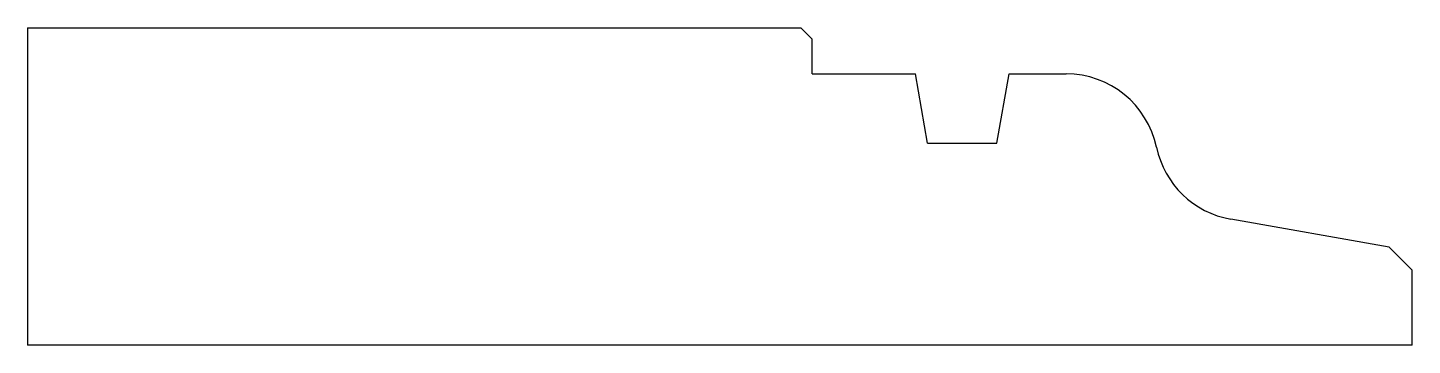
# Model space of a CAD drawing. Header units: millimetres. Extents: x -92 to 28, y 17 to 44.
import ezdxf

# ---------------------------------------------------------------- set-up
doc = ezdxf.new("R2010")
doc.units = ezdxf.units.MM
doc.layers.add('kon', color=4, linetype='Continuous')

msp = doc.modelspace()

# ---------------------------------------------------------------- linework, layer by layer
at = {"layer": 'kon'}
for p, q in [((-92.28, 44.31), (-25.28, 44.31)), ((-92.28, 44.31), (-92.28, 16.81)), ((-25.28, 44.31), (-24.28, 43.31)), ((-24.28, 40.31), (-24.28, 43.31)), ((-24.28, 40.31), (-15.33, 40.31)), ((-14.28, 34.31), (-15.33, 40.31)), ((-8.28, 34.31), (-7.22, 40.31)), ((-7.22, 40.31), (-2.28, 40.31)), ((-14.28, 34.31), (-8.28, 34.31)), ((25.72, 25.31), (11.99, 27.73)), ((27.72, 23.31), (25.72, 25.31)), ((27.72, 16.81), (27.72, 23.31)), ((27.72, 16.81), (-92.28, 16.81))]:
    msp.add_line(p, q, dxfattribs=at)
for centre, start, end in [((-2.28, 32.31), 11.9027, 90), ((13.38, 35.61), 191.9027, 260)]:
    msp.add_arc(centre, 8, start, end, dxfattribs=at)

doc.saveas('drawing.dxf')
